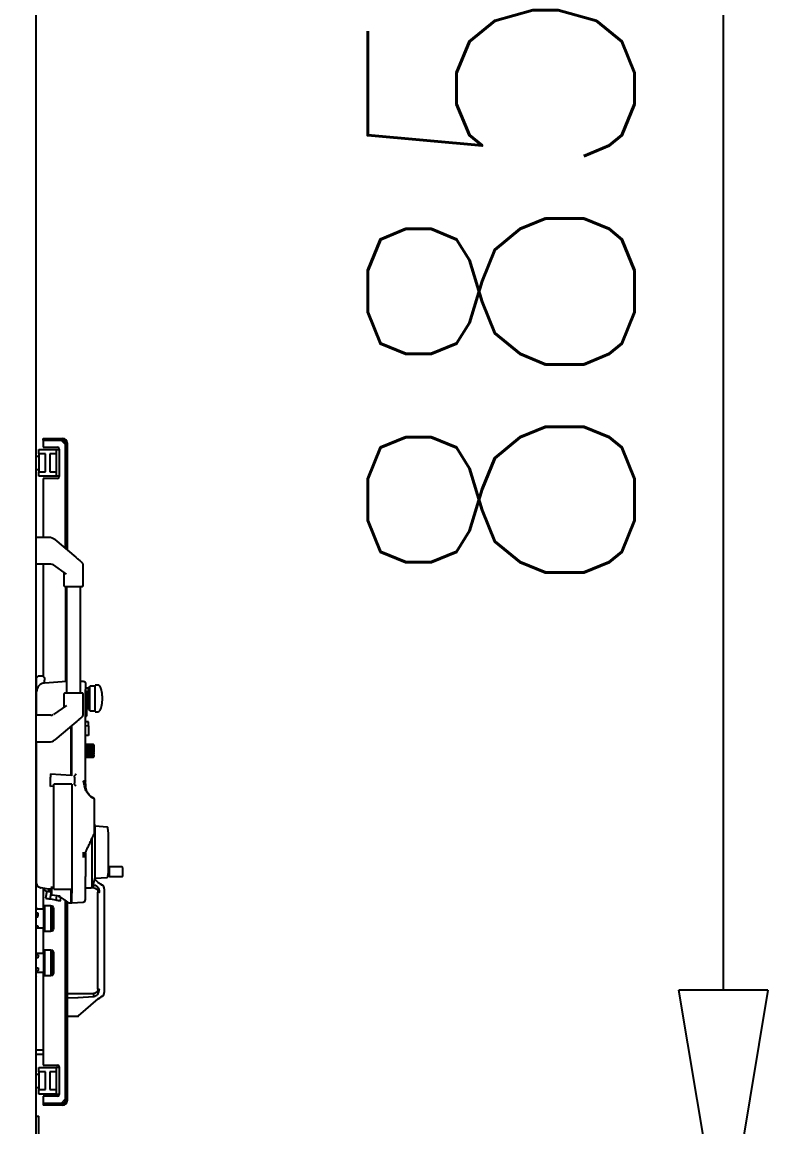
# Model space of a CAD drawing. Extents: x 28911 to 70911, y -59 to 29641.
# Drawn here: x 42656 to 43495, y 6864 to 8107 of the extents above; entities that cross this region are included whole.
import ezdxf

# ---------------------------------------------------------------- set-up
doc = ezdxf.new("R2010")
doc.units = 0
doc.header["$LTSCALE"] = 300
doc.header["$MEASUREMENT"] = 0
doc.layers.add('ddim', color=7, linetype='Continuous')
doc.layers.add('QUOTE', color=7, linetype='Continuous')
doc.styles.get("Standard").update_dxf_attribs({"font": 'STANDARD'})
doc.dimstyles.new('sc1a100$0', dxfattribs={"dimscale": 100, "dimtxt": 3, "dimasz": 3, "dimexe": 0, "dimexo": 0, "dimgap": 1, "dimtad": 1, "dimzin": 12, "dimdsep": 46, "dimtxsty": 'Standard', "dimblk": 'CLOSEDBLANK', "dimcen": 1, "dimclrd": 253, "dimclre": 253, "dimclrt": 2, "dimadec": 0, "dimazin": 3, "dimtfac": 1, "dimtmove": 0, "dimatfit": 1, "dimldrblk": 'CLOSEDBLANK', "dimfxl": 1, "dimtolj": 1, "dimtzin": 0, "dimarcsym": 0})
doc.dimstyles.new('sc1a40', dxfattribs={"dimscale": 40, "dimtxt": 3, "dimasz": 3, "dimexe": 0, "dimexo": 0, "dimgap": 1, "dimtad": 1, "dimzin": 12, "dimdsep": 46, "dimtxsty": 'Standard', "dimblk": 'CLOSEDBLANK', "dimcen": 1, "dimclrd": 253, "dimclre": 253, "dimclrt": 2, "dimadec": 0, "dimazin": 3, "dimtfac": 1, "dimtmove": 0, "dimatfit": 1, "dimldrblk": 'CLOSEDBLANK', "dimfxl": 1, "dimtolj": 1, "dimtzin": 0, "dimarcsym": 0})

# ---------------------------------------------------------------- blocks, each defined once
blk = doc.blocks.new('A$C714e681e')
at = {"color": 7, "linetype": 'Continuous', "lineweight": 25}
for p, q in [((4694.6, 670.7), (4694.6, 2323.5)), ((4702.6, 1805.5), (4724.6, 1805.5)), ((4702.6, 1803.5), (4702.6, 1805.5)), ((4702.6, 1803.5), (4724.6, 1803.5)), ((4702.6, 1803.5), (4702.6, 1795.5)), ((4722.6, 1803.5), (4702.6, 1803.5)), ((4727.6, 1798.5), (4722.6, 1803.5)), ((4697.6, 1788), (4697.6, 1793)), ((4697.6, 1793), (4717.6, 1793)), ((4702.6, 1795.5), (4718.6, 1795.5)), ((4717.6, 1763), (4717.6, 1793)), ((4717.6, 1793), (4720.6, 1793)), ((4720.6, 1793.5), (4720.6, 1762.5)), ((4727.6, 1800.5), (4727.6, 1681.4)), ((4727.6, 1681.4), (4727.6, 1798.5)), ((4729.6, 1800.5), (4729.6, 1679.7)), ((4694.6, 1785.5), (4697.6, 1785.5)), ((4705.1, 1788), (4697.6, 1788)), ((4697.6, 1788), (4697.6, 1768)), ((4705.1, 1768), (4705.1, 1788)), ((4717.6, 1788), (4710.1, 1788)), ((4710.1, 1788), (4710.1, 1768)), ((4694.6, 1770.5), (4697.6, 1770.5)), ((4697.6, 1763), (4697.6, 1768)), ((4697.6, 1768), (4705.1, 1768)), ((4710.1, 1768), (4717.6, 1768)), ((4717.6, 1763), (4697.6, 1763)), ((4702.6, 1760.5), (4702.6, 1694)), ((4718.6, 1760.5), (4702.6, 1760.5)), ((4720.6, 1763), (4717.6, 1763)), ((4709, 1694), (4694.6, 1694)), ((4715.4, 1691.7), (4739.2, 1671.7)), ((4711, 1664), (4694.6, 1664)), ((4702.6, 1664), (4702.6, 1537.6)), ((4728.7, 1652.8), (4713.9, 1663.1)), ((4725.6, 1654.9), (4725.6, 1640.5)), ((4747.6, 1640.5), (4747.6, 1662.8)), ((4727.6, 1639), (4727.6, 1532.4)), ((4728.6, 1639), (4728.6, 1519)), ((4744.6, 1519), (4744.6, 1639)), ((4701.1, 1538), (4697, 1538)), ((4704.1, 1536.1), (4703.9, 1536.1)), ((4704.1, 1531.4), (4704.1, 1533.4)), ((4704.1, 1531.4), (4704.1, 1530.4)), ((4704.2, 1530.4), (4728.6, 1532.5)), ((4744.6, 1532.5), (4747.3, 1532.3)), ((4695.1, 1494), (4695.1, 1520.4)), ((4725.6, 1517.5), (4725.6, 1503.1)), ((4747.6, 1495.2), (4747.6, 1517.5)), ((4753.4, 1524.5), (4750.1, 1524.5)), ((4750.1, 1425.1), (4750.1, 1523)), ((4751.1, 1519.5), (4751.1, 1495)), ((4755, 1525.3), (4753.4, 1525.3)), ((4753.4, 1500.7), (4753.4, 1525.3)), ((4760.9, 1526.9), (4755, 1526.9)), ((4764.1, 1528), (4760.9, 1528)), ((4728.7, 1505.2), (4713.9, 1494.9)), ((4711, 1494), (4694.6, 1494)), ((4751.1, 1501.5), (4753.4, 1501.5)), ((4753.4, 1500.7), (4755, 1500.7)), ((4755, 1499.1), (4760.9, 1499.1)), ((4760.9, 1498), (4764.1, 1498)), ((4739.2, 1486.3), (4715.4, 1466.3)), ((4734.1, 1427.6), (4734.1, 1482)), ((4734.6, 1427.6), (4734.6, 1482.5)), ((4753.6, 1486.6), (4750.1, 1486.6)), ((4750.1, 1482.4), (4753.6, 1482.3)), ((4753.6, 1484.8), (4753.6, 1486.6)), ((4753.6, 1482.3), (4753.6, 1484.8)), ((4753.6, 1482.3), (4753.6, 1471.4)), ((4753.6, 1471.4), (4750.1, 1471.4)), ((4694.6, 1464), (4709, 1464)), ((4695.1, 1340), (4695.1, 1464)), ((4750.1, 1461), (4758.9, 1461)), ((4758.9, 1461), (4750.1, 1461)), ((4758.9, 1458.5), (4750.1, 1458.5)), ((4758.9, 1457.8), (4750.1, 1457.8)), ((4759.4, 1457.5), (4750.1, 1457.5)), ((4758.9, 1456.6), (4750.1, 1456.6)), ((4758.9, 1455.4), (4750.1, 1455.4)), ((4759.4, 1455.2), (4750.1, 1455.2)), ((4759.2, 1458.7), (4759.4, 1458.7)), ((4759.4, 1458.7), (4759.4, 1458.2)), ((4759.4, 1457.5), (4759.4, 1456.4)), ((4759.4, 1455.2), (4759.4, 1453.7)), ((4759.5, 1460.4), (4759.5, 1460.4)), ((4759.5, 1460.4), (4759.5, 1458.4)), ((4758.9, 1453.7), (4750.1, 1453.7)), ((4750.1, 1452.3), (4758.9, 1452.3)), ((4759.4, 1450.8), (4750.1, 1450.8)), ((4750.1, 1450.6), (4758.9, 1450.6)), ((4750.1, 1449.4), (4758.9, 1449.4)), ((4750.1, 1448.5), (4759.4, 1448.5)), ((4750.1, 1448.2), (4758.9, 1448.2)), ((4750.1, 1447.5), (4758.9, 1447.5)), ((4750.1, 1447), (4758.9, 1447)), ((4750.1, 1447), (4758.9, 1447)), ((4759.2, 1447.3), (4759.4, 1447.3)), ((4759.4, 1452.3), (4759.4, 1450.8)), ((4759.4, 1449.6), (4759.4, 1448.5)), ((4759.4, 1447.8), (4759.4, 1447.3)), ((4710.6, 1428), (4734.1, 1426.6)), ((4710.6, 1428), (4710.6, 1424.3)), ((4710.6, 1414), (4710.6, 1417.7)), ((4737.6, 1424.3), (4737.6, 1425.4)), ((4737.6, 1416.6), (4737.6, 1417.7)), ((4748.9, 1414.5), (4747.8, 1420)), ((4714.6, 1414.2), (4710.6, 1414)), ((4734.6, 1416.7), (4714.6, 1416.7)), ((4750.6, 1409.4), (4748.9, 1414.5)), ((4759.3, 1400.4), (4759, 1400.6)), ((4759.8, 1400.2), (4759.8, 1400.2)), ((4760.1, 1361.1), (4760.1, 1400)), ((4761.1, 1369.1), (4760.1, 1372.3)), ((4774.3, 1368.3), (4761.1, 1369.1)), ((4776.1, 1361), (4775.2, 1367.5)), ((4750.6, 1341.1), (4747.3, 1334)), ((4747.3, 1340), (4747.3, 1334)), ((4750.1, 1339.7), (4750.2, 1340)), ((4750.1, 1339.1), (4750.1, 1339.7)), ((4750.1, 1339), (4750.1, 1339.1)), ((4695.1, 1304.9), (4695.1, 1318.4)), ((4776.9, 1322), (4776.1, 1322)), ((4791.3, 1323.5), (4777.7, 1323.5)), ((4792.1, 1313.3), (4792.1, 1322.7)), ((4695.1, 1304.9), (4695.2, 1304.7)), ((4750.1, 1296.4), (4750.1, 1312.7)), ((4758.3, 1301.9), (4761.1, 1310.9)), ((4764.5, 1306.1), (4760.7, 1309.5)), ((4761.1, 1310.9), (4774.3, 1311.7)), ((4775.2, 1312.5), (4775.6, 1315.5)), ((4775.6, 1315.5), (4776.1, 1315.5)), ((4776.1, 1314), (4776.9, 1314)), ((4777.7, 1312.5), (4791.3, 1312.5)), ((4696.7, 1301.3), (4696.9, 1301.1)), ((4699.4, 1300), (4699.3, 1300)), ((4700.1, 1299.9), (4699.4, 1300.1)), ((4699.4, 1300), (4699.4, 1300)), ((4708.5, 1298.4), (4700.1, 1299.9)), ((4702.6, 1299.4), (4702.6, 1276)), ((4703.9, 1299.2), (4703.7, 1298)), ((4703.7, 1298), (4705, 1296.5)), ((4706.5, 1296.3), (4705.1, 1288.3)), ((4708.1, 1298.5), (4711.1, 1295.5)), ((4709.4, 1297.2), (4709.4, 1297)), ((4709.4, 1297), (4709.8, 1296.8)), ((4710.2, 1287.4), (4711.7, 1295.4)), ((4711.1, 1299.2), (4711.7, 1299.1)), ((4711.1, 1295.5), (4711.7, 1295.5)), ((4711.7, 1301.5), (4711.7, 1295.4)), ((4711.7, 1295.4), (4711.7, 1291.7)), ((4714.6, 1298.5), (4734.6, 1298.5)), ((4714.6, 1298.4), (4734.6, 1298.4)), ((4734.1, 1294.1), (4734.1, 1298.5)), ((4734.6, 1298), (4734.6, 1294.1)), ((4750.1, 1299.8), (4756.1, 1299.8)), ((4759.1, 1300), (4757, 1300)), ((4759.1, 1303.2), (4757.7, 1303.3)), ((4759.1, 1300), (4759.1, 1303.2)), ((4759.3, 1300), (4760.9, 1299.6)), ((4765.7, 1295), (4764.1, 1295)), ((4764.1, 1186), (4764.1, 1295)), ((4768.3, 1303.5), (4767.8, 1303.5)), ((4771.1, 1298.9), (4771.1, 1182.1)), ((4710.2, 1287.4), (4716.7, 1286.3)), ((4721.4, 1290.6), (4711.7, 1291.7)), ((4717.5, 1291), (4716.7, 1286.3)), ((4721.8, 1285.4), (4722.5, 1289.1)), ((4727.6, 1285.8), (4727.6, 1060.5)), ((4727.6, 1062.5), (4727.6, 1285.8)), ((4729.6, 1284.4), (4729.6, 1060.5)), ((4731.8, 1283.2), (4734.1, 1283)), ((4734.1, 1283), (4734.6, 1283)), ((4734.6, 1283), (4747.3, 1283.7)), ((4696.6, 1276.2), (4694.6, 1276.2)), ((4702.8, 1276), (4694.6, 1276)), ((4694.6, 1271.7), (4696.6, 1271.7)), ((4696.6, 1276), (4696.6, 1276.2)), ((4696.6, 1271.7), (4696.6, 1270.9)), ((4696.6, 1270.9), (4696.6, 1268.5)), ((4696.6, 1267.1), (4696.6, 1268.5)), ((4703.3, 1276.8), (4702.8, 1276.8)), ((4702.8, 1276.8), (4702.8, 1276.5)), ((4703.3, 1276.5), (4702.8, 1276.5)), ((4702.8, 1276.5), (4702.8, 1271.2)), ((4703.3, 1271.2), (4702.8, 1271.2)), ((4702.8, 1271.2), (4702.8, 1268.2)), ((4703.3, 1268.2), (4702.8, 1268.2)), ((4702.8, 1268.2), (4702.8, 1256.1)), ((4703.9, 1279), (4703.3, 1279)), ((4703.3, 1279), (4703.3, 1278)), ((4703.3, 1278), (4703.3, 1252)), ((4710.9, 1279.7), (4703.9, 1279.7)), ((4703.9, 1279.7), (4703.9, 1251.3)), ((4710.9, 1279.7), (4710.9, 1251.3)), ((4713, 1279.4), (4710.9, 1279.4)), ((4713.9, 1277.5), (4713, 1279.4)), ((4713, 1279.4), (4713, 1278.3)), ((4713, 1278.3), (4713, 1251.6)), ((4713.9, 1277.5), (4713.9, 1253.5)), ((4696.6, 1267.1), (4694.6, 1267.1)), ((4694.6, 1257), (4696.6, 1257)), ((4696.6, 1257), (4696.6, 1255.9)), ((4696.6, 1255.9), (4696.6, 1254.9)), ((4703.3, 1256.1), (4702.8, 1256.1)), ((4702.8, 1256.1), (4702.8, 1254.2)), ((4694.6, 1254.8), (4696.6, 1254.8)), ((4694.7, 1250.7), (4694.6, 1250.8)), ((4694.6, 1250.3), (4694.7, 1250.7)), ((4696.6, 1255), (4702.8, 1255)), ((4696.6, 1254.8), (4696.6, 1254.9)), ((4702.6, 1255), (4702.6, 1226)), ((4702.8, 1254.2), (4703.3, 1254.2)), ((4703.3, 1252), (4703.9, 1252)), ((4703.9, 1251.3), (4710.9, 1251.3)), ((4710.9, 1251.6), (4713, 1251.6)), ((4713, 1251.6), (4713.9, 1253.5)), ((4703, 1226), (4694.6, 1226)), ((4696.8, 1224.5), (4694.6, 1224.5)), ((4696.8, 1221), (4694.6, 1221)), ((4696.8, 1224.5), (4696.8, 1224.1)), ((4696.8, 1224.1), (4696.8, 1222.3)), ((4696.8, 1221), (4696.8, 1222.3)), ((4703.5, 1226.5), (4703, 1226.5)), ((4703, 1226.5), (4703, 1224.6)), ((4703.5, 1224.6), (4703, 1224.6)), ((4703, 1224.6), (4703, 1222)), ((4703.5, 1222), (4703, 1222)), ((4703, 1222), (4703, 1209)), ((4704.1, 1229), (4703.5, 1229)), ((4703.5, 1229), (4703.5, 1215.5)), ((4711.1, 1229.7), (4704.1, 1229.7)), ((4704.1, 1229.7), (4704.1, 1201.3)), ((4711.1, 1229.7), (4711.1, 1201.3)), ((4713.2, 1229.4), (4711.1, 1229.4)), ((4714.1, 1227.5), (4713.2, 1229.4)), ((4713.2, 1229.4), (4713.2, 1215.5)), ((4714.1, 1227.5), (4714.1, 1203.5)), ((4694.6, 1210), (4696.8, 1210)), ((4694.6, 1206.5), (4696.8, 1206.5)), ((4696.8, 1210), (4696.8, 1208.7)), ((4696.8, 1208.7), (4696.8, 1206.9)), ((4696.8, 1206.5), (4696.8, 1206.9)), ((4703, 1209), (4703.5, 1209)), ((4703, 1209), (4703, 1206.4)), ((4703, 1206.4), (4703.5, 1206.4)), ((4703, 1206.4), (4703, 1204.5)), ((4703.5, 1215.5), (4703.5, 1202)), ((4713.2, 1215.5), (4713.2, 1201.6)), ((4694.6, 1205), (4703, 1205)), ((4694.9, 1200.7), (4694.6, 1201.1)), ((4694.6, 1199.7), (4694.9, 1200.7)), ((4702.6, 1205), (4702.6, 1100.5)), ((4703, 1204.5), (4703.5, 1204.5)), ((4703.5, 1202), (4704.1, 1202)), ((4704.1, 1201.3), (4711.1, 1201.3)), ((4711.1, 1201.6), (4713.2, 1201.6)), ((4713.2, 1201.6), (4714.1, 1203.5)), ((4730.1, 1181), (4759.1, 1181)), ((4759.1, 1181), (4759.1, 1177.8)), ((4760.9, 1181.4), (4759.3, 1181)), ((4764.1, 1186), (4765.7, 1186)), ((4730.1, 1176.3), (4741.4, 1176.6)), ((4741.8, 1176.6), (4759.1, 1177.8)), ((4742.2, 1155.8), (4764.5, 1174.9)), ((4767.8, 1177.5), (4768.3, 1177.5)), ((4742.3, 1155.8), (4742.4, 1155.9)), ((4730.1, 1155.5), (4741.1, 1155.5)), ((4741.1, 1155.5), (4741.6, 1155.5)), ((4741.6, 1155.5), (4741.7, 1155.5)), ((4742, 1155.6), (4742.2, 1155.8)), ((4694.6, 1117.5), (4702.6, 1117.5)), ((4702.6, 1112.5), (4694.6, 1112.5)), ((4697.6, 1098), (4717.6, 1098)), ((4697.6, 1093), (4697.6, 1098)), ((4702.6, 1100.5), (4718.6, 1100.5)), ((4717.6, 1068), (4717.6, 1098)), ((4720.6, 1098), (4717.6, 1098)), ((4720.6, 1098.5), (4720.6, 1067.5)), ((4694.6, 1090.5), (4697.6, 1090.5)), ((4705.1, 1093), (4697.6, 1093)), ((4697.6, 1093), (4697.6, 1073)), ((4705.1, 1073), (4705.1, 1093)), ((4717.6, 1093), (4710.1, 1093)), ((4710.1, 1093), (4710.1, 1073)), ((4694.6, 1075.5), (4697.6, 1075.5)), ((4697.6, 1068), (4697.6, 1073)), ((4697.6, 1073), (4705.1, 1073)), ((4710.1, 1073), (4717.6, 1073)), ((4717.6, 1068), (4697.6, 1068)), ((4702.6, 1065.5), (4702.6, 1057.5)), ((4718.6, 1065.5), (4702.6, 1065.5)), ((4702.6, 1057.5), (4702.6, 1055.5)), ((4724.6, 1057.5), (4702.6, 1057.5)), ((4702.6, 1057.5), (4722.6, 1057.5)), ((4717.6, 1068), (4720.6, 1068)), ((4722.6, 1057.5), (4727.6, 1062.5)), ((4724.6, 1055.5), (4702.6, 1055.5)), ((4694.6, 1043), (4697.6, 1043)), ((4697.6, 672), (4697.6, 1043))]:
    blk.add_line(p, q, dxfattribs=at)
for centre, radius, start, end in [((4724.6, 1800.5), 5, 0, 90), ((4724.6, 1800.5), 3, 0, 90), ((4718.6, 1793.5), 2, 0, 90), ((4718.6, 1762.5), 2, 270, 0), ((4709, 1684), 10, 50, 90), ((4711, 1659), 5, 55, 90), ((4697, 1536.1), 1.9, 90, 180), ((4711, 1499), 5, 270, 305), ((4709, 1474), 10, 270, 310), ((4758.9, 1447.6), 0.6, 270, 0), ((4791.3, 1322.7), 0.785, 0, 90), ((4791.3, 1313.3), 0.785, 270, 0), ((4756.1, 1301.3), 1.57, 270, 0), ((4765.1, 1298.9), 6, 0, 44.0388), ((4747.1, 1286.7), 3, 273, 360), ((4730.1, 1180.5), 0.5, 91, 180), ((4730.1, 1180.5), 0.5, 90, 91), ((4765.1, 1182.1), 6, 315.9612, 0), ((4730.1, 1156), 0.5, 180, 270), ((4741.3, 1156.8), 1.33, 298.6973, 326.2827), ((4718.6, 1098.5), 2, 0, 90), ((4718.6, 1067.5), 2, 270, 0), ((4724.6, 1060.5), 3, 270, 0), ((4724.6, 1060.5), 5, 270, 0)]:
    blk.add_arc(centre, radius, start, end, dxfattribs=at)
for centre, major_axis, ratio, start_param, end_param in [((4730.1, 1176.1), (0.5, 0), 0.414214, 1.58825, 3.141593), ((4730.1, 1176.8), (0.356, 0.36), 0.975618, 3.915709, 3.933162), ((4741.4, 1186.6), (7.11, 7.2), 0.975618, 3.933162, 3.980584), ((4741.3, 1157), (-0.53, 1.43), 0.876575, 3.432113, 3.540252)]:
    blk.add_ellipse(centre, major_axis=major_axis, ratio=ratio, start_param=start_param, end_param=end_param, dxfattribs=at)
for points, knots in [([(4746.2, 1665.8), (4746.1, 1665.9), (4745.9, 1666), (4744.8, 1667), (4743.4, 1668.1), (4742.2, 1669.2), (4740.8, 1670.4), (4739.7, 1671.3), (4739.2, 1671.7)], [0, 0, 0, 0, 0.249028, 0.49779, 0.623115, 0.748331, 0.873974, 1, 1, 1, 1]), ([(4747.6, 1662.8), (4747.6, 1663.1), (4747.5, 1663.6), (4747.3, 1664.5), (4746.8, 1665.2), (4746.4, 1665.6), (4746.2, 1665.8)], [0, 0, 0, 0, 0.247002, 0.5, 0.752999, 1, 1, 1, 1]), ([(4725.6, 1640.5), (4725.6, 1640.4), (4725.6, 1640.1), (4725.8, 1639.8), (4726, 1639.4), (4726.3, 1639.2), (4726.5, 1639.1), (4726.8, 1639), (4727, 1639), (4727.1, 1639)], [0, 0, 0, 0, 0.168104, 0.269003, 0.468388, 0.664023, 0.708689, 0.774626, 1, 1, 1, 1]), ([(4746.1, 1639), (4746.2, 1639), (4746.3, 1639), (4746.5, 1639), (4746.6, 1639.1), (4746.8, 1639.2), (4747.1, 1639.4), (4747.4, 1639.7), (4747.6, 1640.1), (4747.6, 1640.3), (4747.6, 1640.5)], [0, 0, 0, 0, 0.123564, 0.20883, 0.261328, 0.309244, 0.506551, 0.700075, 0.806803, 1, 1, 1, 1]), ([(4727.2, 1639), (4727.2, 1639), (4727.3, 1639), (4728, 1639), (4728.9, 1639), (4730.1, 1639), (4731.4, 1639), (4732.6, 1639), (4733.7, 1639), (4734.8, 1639), (4736.4, 1639), (4738.4, 1639), (4740.3, 1639), (4741.5, 1639), (4742.3, 1639), (4743.1, 1639), (4743.9, 1639), (4744.8, 1639), (4745.7, 1639), (4746.3, 1639), (4746.1, 1639), (4746, 1639)], [0, 0, 0, 0, 0.094344, 0.157936, 0.221438, 0.284992, 0.348632, 0.381445, 0.412617, 0.445122, 0.476533, 0.540453, 0.604181, 0.635344, 0.668047, 0.699289, 0.731726, 0.795533, 0.858818, 0.985798, 1, 1, 1, 1]), ([(4704.2, 1530.4), (4703.6, 1530.3), (4702.4, 1530.1), (4700.6, 1529.4), (4699, 1528.5), (4697.8, 1527.4), (4696.9, 1526.2), (4696.3, 1525.2), (4695.8, 1524.1), (4695.4, 1522.9), (4695.2, 1521.7), (4695.1, 1520.9), (4695.1, 1520.4)], [0, 0, 0, 0, 0.124843, 0.24973, 0.364965, 0.499783, 0.577277, 0.660688, 0.750037, 0.823809, 0.907131, 1, 1, 1, 1]), ([(4703.9, 1536.1), (4703.9, 1536.1), (4703.9, 1536.3), (4703.6, 1536.7), (4703.2, 1537.2), (4702.7, 1537.5), (4702, 1537.9), (4701.4, 1538), (4701, 1538)], [0, 0, 0, 0, 0.0001767, 0.1696072, 0.34278, 0.5160475, 0.6857399, 1, 1, 1, 1]), ([(4703.9, 1536.1), (4703.9, 1536.1), (4703.9, 1536.1), (4703.9, 1535.8), (4704, 1535.4), (4704, 1534.9), (4704.1, 1534.2), (4704.1, 1533.6), (4704.1, 1533.4)], [0, 0, 0, 0, 0.157763, 0.324426, 0.499992, 0.687891, 0.847608, 1, 1, 1, 1]), ([(4727.1, 1519), (4727, 1519), (4726.9, 1519), (4726.7, 1519), (4726.6, 1518.9), (4726.4, 1518.8), (4726.1, 1518.6), (4725.8, 1518.3), (4725.6, 1517.9), (4725.6, 1517.7), (4725.6, 1517.5)], [0, 0, 0, 0, 0.123155, 0.208291, 0.260815, 0.308765, 0.506209, 0.699867, 0.806669, 1, 1, 1, 1]), ([(4736.3, 1519), (4736.3, 1519), (4736.3, 1519), (4736.2, 1519), (4736.2, 1519), (4736.2, 1519), (4736.2, 1519), (4736.2, 1519), (4736.2, 1519), (4736.1, 1519), (4736.1, 1519), (4736, 1519), (4735.8, 1519), (4735.1, 1519), (4734.2, 1519), (4733.1, 1519), (4732.1, 1519), (4731.3, 1519), (4730.5, 1519), (4729.5, 1519), (4728.6, 1519), (4727.8, 1519), (4727.3, 1519), (4727, 1519), (4727.2, 1519), (4727.2, 1519)], [0, 0, 0, 0, 0.002107, 0.004454, 0.005282, 0.00538, 0.005794, 0.006123, 0.006719, 0.007811, 0.009846, 0.013751, 0.023461, 0.049272, 0.111656, 0.176612, 0.238609, 0.303702, 0.366031, 0.430911, 0.557591, 0.684162, 0.809711, 0.936055, 1, 1, 1, 1]), ([(4746, 1519), (4746, 1519), (4745.9, 1519), (4745, 1519), (4744.1, 1519), (4742.8, 1519), (4741.4, 1519), (4740.1, 1519), (4739, 1519), (4737.9, 1519), (4737.1, 1519), (4736.5, 1519), (4736.3, 1519), (4736.3, 1519)], [0, 0, 0, 0, 0.220352, 0.346802, 0.473833, 0.600865, 0.72829, 0.793681, 0.855963, 0.919762, 0.968252, 0.993126, 1, 1, 1, 1]), ([(4747.6, 1517.5), (4747.6, 1517.6), (4747.6, 1517.9), (4747.4, 1518.2), (4747.2, 1518.6), (4746.9, 1518.8), (4746.7, 1518.9), (4746.4, 1519), (4746.2, 1519), (4746.1, 1519)], [0, 0, 0, 0, 0.168008, 0.268849, 0.46812, 0.663644, 0.708285, 0.774232, 1, 1, 1, 1]), ([(4769.1, 1513), (4769.1, 1514.2), (4769, 1516.7), (4768.5, 1520.2), (4767.8, 1523.2), (4767, 1525.4), (4766.1, 1526.8), (4765.4, 1527.5), (4764.7, 1527.9), (4764.3, 1528), (4764.1, 1528)], [0, 0, 0, 0, 0.219555, 0.441695, 0.643854, 0.770052, 0.869233, 0.920928, 0.96335, 1, 1, 1, 1]), ([(4764.1, 1498), (4764.3, 1498), (4764.7, 1498.1), (4765.4, 1498.5), (4766.1, 1499.2), (4767, 1500.6), (4767.8, 1502.8), (4768.5, 1505.8), (4769, 1509.3), (4769.1, 1511.8), (4769.1, 1513)], [0, 0, 0, 0, 0.03665, 0.079072, 0.130767, 0.229948, 0.356146, 0.558305, 0.780445, 1, 1, 1, 1]), ([(4739.2, 1486.3), (4739.7, 1486.7), (4740.8, 1487.6), (4742.2, 1488.8), (4743.4, 1489.9), (4744.4, 1490.7), (4745.2, 1491.4), (4746, 1492), (4746.1, 1492.1), (4746.2, 1492.2)], [0, 0, 0, 0, 0.125612, 0.250646, 0.375829, 0.501068, 0.625704, 0.750746, 1, 1, 1, 1]), ([(4746.2, 1492.2), (4746.4, 1492.4), (4746.8, 1492.8), (4747.3, 1493.5), (4747.5, 1494.4), (4747.6, 1494.9), (4747.6, 1495.2)], [0, 0, 0, 0, 0.247001, 0.5, 0.752998, 1, 1, 1, 1]), ([(4759.5, 1460.4), (4759.5, 1460.4), (4759.5, 1460.5), (4759.4, 1460.7), (4759.3, 1460.8), (4759.2, 1460.9), (4759.1, 1460.9), (4759, 1461), (4758.9, 1461)], [0, 0, 0, 0, 0.156862, 0.314479, 0.50002, 0.628478, 0.757968, 1, 1, 1, 1]), ([(4758.9, 1461), (4759, 1461), (4759.1, 1461), (4759.2, 1460.9), (4759.3, 1460.8), (4759.4, 1460.7), (4759.5, 1460.5), (4759.5, 1460.4), (4759.5, 1460.4)], [0, 0, 0, 0, 0.241937, 0.370427, 0.499517, 0.685296, 0.842502, 1, 1, 1, 1]), ([(4759.4, 1458.2), (4759.4, 1458.3), (4759.3, 1458.4), (4759.2, 1458.4), (4759.1, 1458.5), (4759, 1458.5), (4758.9, 1458.5)], [0, 0, 0, 0, 0.259431, 0.512474, 0.759269, 1, 1, 1, 1]), ([(4758.9, 1457.8), (4759, 1457.8), (4759.1, 1457.8), (4759.2, 1457.7), (4759.3, 1457.7), (4759.4, 1457.6), (4759.4, 1457.5)], [0, 0, 0, 0, 0.240731, 0.487526, 0.740569, 1, 1, 1, 1]), ([(4759.4, 1456.4), (4759.4, 1456.5), (4759.3, 1456.5), (4759.2, 1456.5), (4759.1, 1456.6), (4759, 1456.6), (4758.9, 1456.6)], [0, 0, 0, 0, 0.259431, 0.512474, 0.759269, 1, 1, 1, 1]), ([(4758.9, 1455.4), (4759, 1455.4), (4759.1, 1455.4), (4759.2, 1455.3), (4759.3, 1455.3), (4759.4, 1455.2), (4759.4, 1455.2)], [0, 0, 0, 0, 0.240731, 0.487526, 0.740569, 1, 1, 1, 1]), ([(4759.4, 1458.7), (4759.4, 1458.6), (4759.5, 1458.5), (4759.5, 1458.4), (4759.5, 1458.4)], [0, 0, 0, 0, 0.499648, 1, 1, 1, 1]), ([(4759.4, 1453.7), (4759.4, 1453.7), (4759.3, 1453.7), (4759.2, 1453.7), (4759.1, 1453.7), (4759, 1453.7), (4758.9, 1453.7)], [0, 0, 0, 0, 0.259431, 0.512474, 0.759269, 1, 1, 1, 1]), ([(4758.9, 1452.3), (4759, 1452.3), (4759.1, 1452.3), (4759.2, 1452.3), (4759.3, 1452.3), (4759.4, 1452.3), (4759.4, 1452.3)], [0, 0, 0, 0, 0.240731, 0.487526, 0.740569, 1, 1, 1, 1]), ([(4759.4, 1450.8), (4759.4, 1450.8), (4759.3, 1450.7), (4759.2, 1450.7), (4759.1, 1450.6), (4759, 1450.6), (4758.9, 1450.6)], [0, 0, 0, 0, 0.259431, 0.512474, 0.759269, 1, 1, 1, 1]), ([(4758.9, 1449.4), (4759, 1449.4), (4759.1, 1449.4), (4759.2, 1449.5), (4759.3, 1449.5), (4759.4, 1449.5), (4759.4, 1449.6)], [0, 0, 0, 0, 0.240731, 0.487526, 0.740569, 1, 1, 1, 1]), ([(4759.4, 1448.5), (4759.4, 1448.4), (4759.3, 1448.3), (4759.2, 1448.3), (4759.1, 1448.2), (4759, 1448.2), (4758.9, 1448.2)], [0, 0, 0, 0, 0.259431, 0.512474, 0.759269, 1, 1, 1, 1]), ([(4758.9, 1447.5), (4759, 1447.5), (4759.1, 1447.5), (4759.2, 1447.6), (4759.3, 1447.6), (4759.4, 1447.7), (4759.4, 1447.8)], [0, 0, 0, 0, 0.240731, 0.487526, 0.740569, 1, 1, 1, 1]), ([(4759.4, 1447.3), (4759.4, 1447.3), (4759.3, 1447.2), (4759.2, 1447.1), (4759.1, 1447.1), (4759, 1447), (4758.9, 1447)], [0, 0, 0, 0, 0.259431, 0.512474, 0.759269, 1, 1, 1, 1]), ([(4759.5, 1447.7), (4759.5, 1447.6), (4759.5, 1447.6), (4759.5, 1448), (4759.5, 1448.9), (4759.5, 1450), (4759.5, 1451.5), (4759.5, 1452.5), (4759.5, 1453)], [0, 0, 0, 0, 0.088353, 0.270682, 0.453012, 0.635341, 0.817671, 1, 1, 1, 1]), ([(4734.1, 1426), (4734.1, 1426.1), (4734.1, 1426.3), (4734.1, 1426.7), (4734.1, 1427.1), (4734.1, 1427.5), (4734.1, 1427.6)], [0, 0, 0, 0, 0.25001, 0.500237, 0.753819, 1, 1, 1, 1]), ([(4734.6, 1426), (4734.6, 1426.1), (4734.6, 1426.3), (4734.6, 1426.7), (4734.6, 1427.2), (4734.6, 1427.5), (4734.6, 1427.6)], [0, 0, 0, 0, 0.290928, 0.500143, 0.761509, 1, 1, 1, 1]), ([(4737.6, 1425.4), (4737.6, 1425.5), (4737.6, 1425.8), (4737.8, 1426), (4737.9, 1426.1)], [0, 0, 0, 0, 0.506176, 1, 1, 1, 1]), ([(4739.5, 1427.8), (4739.2, 1427.5), (4738.7, 1427), (4738.2, 1426.4), (4738, 1426.2), (4737.9, 1426.1)], [0, 0, 0, 0, 0.498749, 0.771923, 1, 1, 1, 1]), ([(4747.8, 1420), (4747.8, 1420), (4747.8, 1420), (4747.8, 1420), (4747.8, 1420), (4747.8, 1420), (4748, 1420), (4748.3, 1420.1), (4748.8, 1420.2), (4749.4, 1420.2), (4749.7, 1420.2), (4750, 1420.1), (4750.1, 1420), (4750.1, 1420)], [0, 0, 0, 0, 0.0000556, 0.0005495, 0.001972, 0.0074455, 0.0290398, 0.116945, 0.2708905, 0.4959574, 0.6207187, 0.7673551, 1, 1, 1, 1]), ([(4750.1, 1420), (4750.1, 1420.1), (4750.1, 1420.5), (4750.1, 1421), (4750.1, 1421.8), (4750.1, 1422.6), (4750.1, 1423.4), (4750.1, 1424), (4750.1, 1424.5), (4750.1, 1424.9), (4750.1, 1425.1)], [0, 0, 0, 0, 0.081346, 0.182816, 0.310178, 0.565079, 0.676246, 0.784193, 0.889633, 1, 1, 1, 1]), ([(4751.2, 1409.7), (4751.1, 1409.8), (4751, 1410.4), (4750.8, 1411.3), (4750.6, 1412.4), (4750.5, 1413.6), (4750.4, 1414.7), (4750.4, 1415.7), (4750.3, 1416.7), (4750.2, 1417.6), (4750.1, 1418.7), (4750.1, 1419.6), (4750.1, 1420.2)], [0, 0, 0, 0, 0.0552243, 0.1571354, 0.2630816, 0.3724722, 0.4783312, 0.5772009, 0.6659301, 0.7463346, 0.8344638, 1, 1, 1, 1]), ([(4759, 1400.6), (4759, 1400.6), (4759, 1400.6), (4758.9, 1400.6), (4758.7, 1400.7), (4758.1, 1401.1), (4757.6, 1401.3), (4757.5, 1401.5), (4757.4, 1401.5), (4757.1, 1401.8), (4756.6, 1402.3), (4755.7, 1403.1), (4755, 1403.9), (4754.1, 1404.9), (4753.1, 1406.2), (4752.3, 1407.5), (4751.6, 1408.7), (4751.1, 1409.8), (4750.6, 1411.1), (4750.4, 1412.4), (4750.4, 1413.6), (4750.3, 1414.7), (4750.3, 1415.5), (4750.2, 1416.4), (4750.2, 1417.3), (4750.1, 1418.5), (4750.1, 1419.5), (4750.1, 1420.1)], [0, 0, 0, 0, 0.003615, 0.013824, 0.035209, 0.08537, 0.110548, 0.13522, 0.159264, 0.179972, 0.223779, 0.276649, 0.320663, 0.366617, 0.43786, 0.504095, 0.549785, 0.596739, 0.646163, 0.701529, 0.753838, 0.787432, 0.820381, 0.854981, 0.883148, 0.927503, 1, 1, 1, 1]), ([(4714.6, 1298.4), (4714.6, 1298.5), (4714.6, 1298.7), (4714.6, 1299.5), (4714.6, 1300.5), (4714.6, 1302.1), (4714.6, 1304.8), (4714.6, 1308.7), (4714.6, 1313.1), (4714.6, 1318.1), (4714.6, 1323.4), (4714.6, 1329.5), (4714.6, 1336.4), (4714.6, 1344), (4714.6, 1350.7), (4714.6, 1356.4), (4714.6, 1361.2), (4714.6, 1365.6), (4714.6, 1370), (4714.6, 1374.3), (4714.6, 1378.9), (4714.6, 1383.3), (4714.6, 1387.8), (4714.6, 1392.3), (4714.6, 1396.5), (4714.6, 1401), (4714.6, 1405.8), (4714.6, 1411.3), (4714.6, 1415), (4714.6, 1416.7)], [0, 0, 0, 0, 0.0169091, 0.0339926, 0.0506412, 0.0677284, 0.1021585, 0.1379596, 0.1753576, 0.2142955, 0.2544956, 0.295553, 0.3508217, 0.4055487, 0.458543, 0.4967155, 0.5332664, 0.5686267, 0.6030956, 0.6451317, 0.6835128, 0.7286636, 0.7665306, 0.8039734, 0.8417957, 0.8699087, 0.9120407, 0.9575223, 1, 1, 1, 1]), ([(4734.6, 1416.7), (4734.6, 1415.8), (4734.6, 1413.9), (4734.6, 1410.9), (4734.6, 1407.9), (4734.6, 1404.9), (4734.6, 1401.9), (4734.6, 1398.5), (4734.6, 1394.6), (4734.6, 1390.5), (4734.6, 1386.5), (4734.6, 1382.5), (4734.6, 1378.4), (4734.6, 1374.1), (4734.6, 1369.4), (4734.6, 1364.1), (4734.6, 1358), (4734.6, 1351.3), (4734.6, 1344), (4734.6, 1336.4), (4734.6, 1329.5), (4734.6, 1323.4), (4734.6, 1318.1), (4734.6, 1313.1), (4734.6, 1308.7), (4734.6, 1304.8), (4734.6, 1302.1), (4734.6, 1300.5), (4734.6, 1299.1), (4734.6, 1298.7), (4734.6, 1298.4)], [0, 0, 0, 0, 0.0235124, 0.0456424, 0.0698696, 0.0954148, 0.1164739, 0.1425103, 0.1769896, 0.211529, 0.2455307, 0.2803099, 0.3190889, 0.3581702, 0.3969549, 0.4434363, 0.4912632, 0.5414772, 0.5944727, 0.649206, 0.7044863, 0.7455485, 0.7857532, 0.8246957, 0.8620981, 0.8979034, 0.9323375, 0.9494209, 0.9660772, 1, 1, 1, 1]), ([(4737.9, 1415.9), (4737.8, 1416), (4737.6, 1416.2), (4737.6, 1416.5), (4737.6, 1416.6)], [0, 0, 0, 0, 0.493824, 1, 1, 1, 1]), ([(4739.5, 1414.2), (4739.2, 1414.5), (4738.7, 1415), (4738.2, 1415.6), (4738, 1415.8), (4737.9, 1415.9)], [0, 0, 0, 0, 0.498768, 0.771929, 1, 1, 1, 1]), ([(4756.8, 1401.6), (4756.5, 1401.9), (4755.9, 1402.5), (4755, 1403.4), (4753.7, 1404.8), (4752.2, 1406.8), (4751.2, 1408.5), (4750.6, 1409.4)], [0, 0, 0, 0, 0.137274, 0.278439, 0.424456, 0.689006, 1, 1, 1, 1]), ([(4759.8, 1400.2), (4759.7, 1400.3), (4759.6, 1400.5), (4759.1, 1400.9), (4758.3, 1401.4), (4757.4, 1401.8), (4756.8, 1402.2), (4756.6, 1402.2)], [0, 0, 0, 0, 0.147642, 0.459823, 0.573292, 0.881764, 1, 1, 1, 1]), ([(4760.1, 1400), (4760.1, 1400), (4760, 1400.1), (4759.3, 1400.4), (4758.3, 1400.9), (4757.3, 1401.4), (4756.8, 1401.6)], [0, 0, 0, 0, 0.242635, 0.491344, 0.736537, 1, 1, 1, 1]), ([(4775.2, 1367.4), (4775.2, 1367.5), (4775.2, 1367.7), (4775, 1368), (4774.7, 1368.2), (4774.5, 1368.3), (4774.3, 1368.3), (4774.3, 1368.3)], [0, 0, 0, 0, 0.21529, 0.44798, 0.685765, 0.914691, 1, 1, 1, 1]), ([(4750.6, 1341.1), (4750.9, 1341.8), (4751.5, 1343), (4752.4, 1344.9), (4753.3, 1346.7), (4754.3, 1348.8), (4755.3, 1351), (4756.4, 1353.3), (4757.5, 1355.6), (4758.5, 1357.8), (4759.4, 1359.7), (4760, 1360.9), (4760.1, 1361.1), (4760.1, 1361.1)], [0, 0, 0, 0, 0.08775, 0.158233, 0.24366, 0.319555, 0.427456, 0.52739, 0.620167, 0.744999, 0.847848, 0.930621, 1, 1, 1, 1]), ([(4757.7, 1301.3), (4757.7, 1301.4), (4757.7, 1301.7), (4757.7, 1303.8), (4757.7, 1307), (4757.7, 1311.4), (4757.7, 1316.8), (4757.7, 1323), (4757.7, 1329.8), (4757.7, 1337), (4757.7, 1344.2), (4757.7, 1350.7), (4757.7, 1354.5), (4757.7, 1356.1)], [0, 0, 0, 0, 0.09327, 0.18654, 0.279809, 0.373079, 0.466349, 0.559619, 0.652888, 0.746158, 0.839428, 0.932698, 1, 1, 1, 1]), ([(4750.1, 1339), (4750.1, 1338.2), (4750.1, 1336.5), (4750.1, 1333.8), (4750.1, 1330), (4750.1, 1324.8), (4750.1, 1318.5), (4750.1, 1314.6), (4750.1, 1312.7)], [0, 0, 0, 0, 0.093137, 0.186477, 0.279961, 0.499986, 0.749993, 1, 1, 1, 1]), ([(4775.6, 1315.5), (4775.6, 1315.5), (4775.6, 1315.5), (4775.7, 1315.8), (4775.7, 1316.2), (4775.8, 1316.6), (4775.8, 1317.2), (4775.9, 1317.9), (4776, 1318.6), (4776.1, 1319), (4776.1, 1319.1)], [0, 0, 0, 0, 0.123098, 0.250058, 0.369369, 0.50022, 0.598559, 0.750108, 0.893996, 1, 1, 1, 1]), ([(4777.7, 1323.5), (4777.6, 1323.5), (4777.5, 1323.5), (4777.2, 1323.4), (4777, 1323.2), (4776.9, 1323), (4776.9, 1322.8), (4776.9, 1322.7)], [0, 0, 0, 0, 0.124209, 0.360918, 0.6074854, 0.8111575, 1, 1, 1, 1]), ([(4776.9, 1313.3), (4776.9, 1313.3), (4776.9, 1313.3), (4776.9, 1313.7), (4776.9, 1314.5), (4776.9, 1315.5), (4776.9, 1316.8), (4776.9, 1318), (4776.9, 1319.5), (4776.9, 1321), (4776.9, 1321.9), (4776.9, 1322.5), (4776.9, 1322.7), (4776.9, 1322.7), (4776.9, 1322.7)], [0, 0, 0, 0, 0.069854, 0.142849, 0.227537, 0.345306, 0.404198, 0.500197, 0.597755, 0.71322, 0.829133, 0.880023, 0.960522, 1, 1, 1, 1]), ([(4695.1, 1304.9), (4695.1, 1304.6), (4695.2, 1303.9), (4695.5, 1302.8), (4696, 1301.9), (4696.5, 1301.5), (4696.7, 1301.3)], [0, 0, 0, 0, 0.251306, 0.515421, 0.787148, 1, 1, 1, 1]), ([(4767.7, 1303.5), (4767.7, 1303.5), (4767.7, 1303.5), (4767.6, 1303.6), (4767.4, 1303.8), (4767, 1304.1), (4766, 1304.8), (4765.2, 1305.6), (4764.5, 1306.1)], [0, 0, 0, 0, 0.0151501, 0.0858905, 0.1861256, 0.3241056, 0.5062341, 1, 1, 1, 1]), ([(4764.5, 1306.1), (4765, 1305.8), (4765.9, 1305), (4766.9, 1304.2), (4767.6, 1303.6), (4768, 1303.3), (4768.3, 1303.2), (4768.4, 1303.1), (4768.4, 1303.1)], [0, 0, 0, 0, 0.278257, 0.561507, 0.691072, 0.807222, 0.906708, 1, 1, 1, 1]), ([(4764.5, 1306.1), (4764.5, 1306.1), (4764.5, 1306.1), (4764.5, 1306.1), (4764.5, 1306.1)], [0, 0, 0, 0, 0.235333, 1, 1, 1, 1]), ([(4774.3, 1311.7), (4774.3, 1311.7), (4774.5, 1311.7), (4774.7, 1311.8), (4775, 1312), (4775.2, 1312.3), (4775.2, 1312.5), (4775.2, 1312.6)], [0, 0, 0, 0, 0.085309, 0.314235, 0.55202, 0.78471, 1, 1, 1, 1]), ([(4776.9, 1313.3), (4776.9, 1313.2), (4776.9, 1313), (4777, 1312.8), (4777.2, 1312.6), (4777.5, 1312.5), (4777.6, 1312.5), (4777.7, 1312.5)], [0, 0, 0, 0, 0.189115, 0.393082, 0.640006, 0.877057, 1, 1, 1, 1]), ([(4696.4, 1301.6), (4696.5, 1301.5), (4696.8, 1301.1), (4697.3, 1300.8), (4697.6, 1300.6)], [0, 0, 0, 0, 0.168628, 1, 1, 1, 1]), ([(4699.2, 1300), (4698.7, 1300.1), (4697.7, 1300.4), (4697, 1301), (4696.8, 1301.3)], [0, 0, 0, 0, 0.6125725, 1, 1, 1, 1]), ([(4699.2, 1300), (4699.2, 1300), (4699.2, 1300), (4699.3, 1300), (4699.4, 1300)], [0, 0, 0, 0, 0.108646, 1, 1, 1, 1]), ([(4703.7, 1298), (4704.1, 1297.6), (4704.9, 1296.8), (4705.9, 1296.5), (4706.3, 1296.3)], [0, 0, 0, 0, 0.499483, 1, 1, 1, 1]), ([(4706.3, 1296.3), (4706.8, 1296.3), (4707.8, 1296.2), (4708.9, 1296.7), (4709.4, 1297)], [0, 0, 0, 0, 0.497886, 1, 1, 1, 1]), ([(4706.3, 1296.3), (4706.8, 1296.2), (4707.8, 1296.1), (4709.7, 1295.7), (4711.1, 1295.5), (4711.7, 1295.4)], [0, 0, 0, 0, 0.364694, 0.729389, 1, 1, 1, 1]), ([(4708.1, 1298.5), (4708.1, 1298.5), (4708.1, 1298.5), (4708.3, 1298.5), (4709.4, 1298.6), (4710.4, 1299), (4711.1, 1299.2)], [0, 0, 0, 0, 0.030858, 0.105837, 0.404057, 1, 1, 1, 1]), ([(4711.1, 1295.6), (4711.1, 1295.5), (4711.1, 1295.5), (4711.1, 1295.9), (4711.1, 1296.8), (4711.1, 1297.9), (4711.1, 1298.8), (4711.1, 1299.2)], [0, 0, 0, 0, 0.1137637, 0.3353228, 0.5568819, 0.7784409, 1, 1, 1, 1]), ([(4734.1, 1283), (4734.1, 1283), (4734.1, 1282.9), (4734.1, 1283.2), (4734.1, 1283.7), (4734.1, 1284.6), (4734.1, 1285.9), (4734.1, 1287.5), (4734.1, 1289.4), (4734.1, 1291.6), (4734.1, 1293.3), (4734.1, 1294.1)], [0, 0, 0, 0, 0.000185, 0.125162, 0.250139, 0.375116, 0.500092, 0.625069, 0.750046, 0.875023, 1, 1, 1, 1]), ([(4757.9, 1301.6), (4757.9, 1301.6), (4758, 1301.6), (4758.1, 1301.6), (4758.2, 1301.7), (4758.3, 1301.8), (4758.3, 1301.9), (4758.4, 1302)], [0, 0, 0, 0, 0.085996, 0.314929, 0.551313, 0.783226, 1, 1, 1, 1]), ([(4759.3, 1303.2), (4759.3, 1303.2), (4759.2, 1303.2), (4759.1, 1303.2), (4759.1, 1303.2)], [0, 0, 0, 0, 0.499941, 1, 1, 1, 1]), ([(4759.3, 1300), (4759.2, 1300), (4759.2, 1300), (4759.1, 1300), (4759.1, 1300)], [0, 0, 0, 0, 0.499921, 1, 1, 1, 1]), ([(4759.3, 1303.2), (4759.9, 1303.1), (4761.1, 1302.9), (4762.9, 1301.7), (4764.5, 1299.7), (4765.3, 1297.4), (4765.5, 1295.8), (4765.6, 1295.3), (4765.6, 1295.2)], [0, 0, 0, 0, 0.168997, 0.334274, 0.549443, 0.863275, 0.975881, 1, 1, 1, 1]), ([(4760.9, 1299.6), (4761.4, 1299.4), (4762.3, 1299), (4763.3, 1297.8), (4763.8, 1296.8), (4764, 1296.1), (4764, 1295.9), (4764, 1295.8), (4764.1, 1295.6), (4764.1, 1295.4), (4764.1, 1295.2), (4764.1, 1295), (4764.1, 1295), (4764.1, 1295), (4764.1, 1295), (4764.1, 1295), (4764.1, 1295)], [0, 0, 0, 0, 0.236267, 0.499206, 0.74803, 0.810927, 0.854394, 0.867123, 0.873849, 0.936765, 0.982644, 0.993953, 0.995755, 0.997262, 0.998615, 1, 1, 1, 1]), ([(4765.6, 1295.2), (4765.6, 1295.1), (4765.6, 1295.1), (4765.6, 1295), (4765.7, 1295), (4765.7, 1295), (4765.7, 1295), (4765.7, 1295), (4765.7, 1295)], [0, 0, 0, 0, 0.551567, 0.856387, 0.943804, 0.974397, 0.987552, 1, 1, 1, 1]), ([(4768.3, 1303.5), (4768.4, 1303.5), (4768.7, 1303.5), (4769.1, 1303.3), (4769.3, 1303.1), (4769.4, 1303)], [0, 0, 0, 0, 0.310217, 0.580712, 1, 1, 1, 1]), ([(4719.3, 1290.8), (4719.3, 1290.8), (4719.4, 1290.7), (4719.5, 1290.6), (4719.6, 1290.5), (4719.7, 1290.5)], [0, 0, 0, 0, 0.005257, 0.753051, 1, 1, 1, 1]), ([(4719.7, 1290.5), (4720.2, 1290.3), (4721.5, 1289.6), (4723.6, 1288.4), (4725.8, 1287), (4727.7, 1285.7), (4729.3, 1284.6), (4730.5, 1283.7), (4730.6, 1283.6), (4730.6, 1283.6)], [0, 0, 0, 0, 0.080331, 0.216382, 0.377591, 0.515456, 0.668072, 0.835399, 1, 1, 1, 1]), ([(4730.7, 1283.6), (4730.9, 1283.4), (4731.3, 1283.2), (4731.7, 1283.2), (4731.8, 1283.2)], [0, 0, 0, 0, 0.726019, 1, 1, 1, 1]), ([(4759.3, 1181), (4759.2, 1181), (4759.2, 1181), (4759.1, 1181), (4759.1, 1181)], [0, 0, 0, 0, 0.499921, 1, 1, 1, 1]), ([(4759.3, 1177.8), (4759.9, 1177.9), (4761.1, 1178.1), (4762.9, 1179.3), (4764.5, 1181.3), (4765.3, 1183.6), (4765.5, 1185.2), (4765.6, 1185.7), (4765.6, 1185.8)], [0, 0, 0, 0, 0.168997, 0.334274, 0.549443, 0.863275, 0.975881, 1, 1, 1, 1]), ([(4764.1, 1186), (4764.1, 1186), (4764.1, 1186), (4764.1, 1186), (4764.1, 1186), (4764.1, 1186), (4764.1, 1185.4), (4763.9, 1184.5), (4763.3, 1183.2), (4762.3, 1182), (4761.4, 1181.6), (4760.9, 1181.4)], [0, 0, 0, 0, 0.001386, 0.00274, 0.004249, 0.006052, 0.017371, 0.251328, 0.500366, 0.763528, 1, 1, 1, 1]), ([(4765.6, 1185.8), (4765.6, 1185.9), (4765.6, 1185.9), (4765.6, 1186), (4765.7, 1186), (4765.7, 1186), (4765.7, 1186), (4765.7, 1186), (4765.7, 1186)], [0, 0, 0, 0, 0.568442, 0.861086, 0.945367, 0.975045, 0.987857, 1, 1, 1, 1]), ([(4759.1, 1177.8), (4759.1, 1177.8), (4759.2, 1177.8), (4759.3, 1177.8), (4759.3, 1177.8)], [0, 0, 0, 0, 0.499941, 1, 1, 1, 1]), ([(4768.4, 1177.9), (4768.4, 1177.9), (4768.3, 1177.8), (4768, 1177.7), (4767.6, 1177.4), (4766.9, 1176.8), (4765.9, 1176), (4765, 1175.2), (4764.5, 1174.9)], [0, 0, 0, 0, 0.093256, 0.192776, 0.308926, 0.438492, 0.721742, 1, 1, 1, 1]), ([(4764.5, 1174.9), (4765, 1175.3), (4766, 1176.1), (4767, 1176.9), (4767.4, 1177.3), (4767.6, 1177.4), (4767.7, 1177.5), (4767.7, 1177.5)], [0, 0, 0, 0, 0.39473, 0.709769, 0.830965, 0.928374, 1, 1, 1, 1]), ([(4764.5, 1174.9), (4764.5, 1174.9), (4764.5, 1174.9), (4764.5, 1174.9), (4764.5, 1174.9)], [0, 0, 0, 0, 0.207905, 1, 1, 1, 1]), ([(4769.4, 1178), (4769.3, 1177.9), (4769.1, 1177.7), (4768.7, 1177.5), (4768.4, 1177.5), (4768.3, 1177.5)], [0, 0, 0, 0, 0.419288, 0.689783, 1, 1, 1, 1]), ([(4741.7, 1155.5), (4741.8, 1155.5), (4742, 1155.6), (4742.2, 1155.7), (4742.3, 1155.8)], [0, 0, 0, 0, 0.489163, 1, 1, 1, 1])]:
    blk.add_open_spline(points, degree=3, knots=knots, dxfattribs=at)
for points in [[(4695.1, 1530.1), (4695.1, 1531), (4695.1, 1532.8), (4695.1, 1534.7), (4695.1, 1535.9), (4695.1, 1536), (4695.1, 1536.1)], [(4695.1, 1520.4), (4695.1, 1521.4), (4695.1, 1523.3), (4695.1, 1526.2), (4695.1, 1528.6), (4695.1, 1529.6), (4695.1, 1530.1)], [(4704.1, 1536.1), (4704.1, 1536), (4704.1, 1535.8), (4704.1, 1534.2), (4704.1, 1533.4)], [(4747.3, 1532.3), (4747.6, 1532.3), (4748.4, 1532.2), (4749.3, 1531.5), (4750, 1530.5), (4750.1, 1529.7), (4750.1, 1529.3)], [(4750.1, 1529.3), (4750.1, 1529.2), (4750.1, 1529.1), (4750.1, 1527.6), (4750.1, 1525.5), (4750.1, 1523.8), (4750.1, 1523)], [(4751.1, 1521.5), (4751, 1521.5), (4750.7, 1521.5), (4750.4, 1521.8), (4750.1, 1522.1), (4750.1, 1522.4), (4750.1, 1522.5)], [(4751.1, 1521.5), (4751.1, 1521.5), (4751.1, 1521.4), (4751.1, 1520.9), (4751.1, 1520.3), (4751.1, 1519.8), (4751.1, 1519.5)], [(4755, 1499.1), (4755, 1499.2), (4755, 1499.3), (4755, 1500.1), (4755, 1501.4), (4755, 1503.1), (4755, 1505.2), (4755, 1507.6), (4755, 1510.3), (4755, 1513), (4755, 1515.7), (4755, 1518.4), (4755, 1520.8), (4755, 1522.9), (4755, 1524.6), (4755, 1525.9), (4755, 1526.7), (4755, 1526.8), (4755, 1526.9)], [(4760.9, 1498), (4760.9, 1498.1), (4760.9, 1498.2), (4760.9, 1499.1), (4760.9, 1500.4), (4760.9, 1502.3), (4760.9, 1504.6), (4760.9, 1507.2), (4760.9, 1510.1), (4760.9, 1513), (4760.9, 1515.9), (4760.9, 1518.8), (4760.9, 1521.4), (4760.9, 1523.7), (4760.9, 1525.6), (4760.9, 1526.9), (4760.9, 1527.8), (4760.9, 1527.9), (4760.9, 1528)], [(4751.1, 1493), (4751, 1493), (4750.7, 1493), (4750.4, 1492.7), (4750.1, 1492.4), (4750.1, 1492.1), (4750.1, 1492)], [(4751.1, 1495), (4751.1, 1494.7), (4751.1, 1494.2), (4751.1, 1493.6), (4751.1, 1493.1), (4751.1, 1493), (4751.1, 1493)], [(4759.5, 1458.4), (4759.5, 1458.2), (4759.5, 1457.9), (4759.5, 1456.6), (4759.5, 1454.9), (4759.5, 1453.6), (4759.5, 1453)], [(4710.6, 1417.7), (4710.6, 1417.9), (4710.6, 1418.3), (4710.6, 1419.1), (4710.6, 1420), (4710.6, 1421), (4710.6, 1422), (4710.6, 1422.9), (4710.6, 1423.7), (4710.6, 1424.1), (4710.6, 1424.3)], [(4737.6, 1424.3), (4737.6, 1424.1), (4737.6, 1423.7), (4737.6, 1422.9), (4737.6, 1422), (4737.6, 1421), (4737.6, 1420), (4737.6, 1419.1), (4737.6, 1418.3), (4737.6, 1417.9), (4737.6, 1417.7)], [(4761.1, 1310.9), (4761.1, 1311), (4761.1, 1311.2), (4761.1, 1313), (4761.1, 1315.7), (4761.1, 1319.3), (4761.1, 1323.7), (4761.1, 1328.8), (4761.1, 1334.3), (4761.1, 1340), (4761.1, 1345.7), (4761.1, 1351.2), (4761.1, 1356.3), (4761.1, 1360.7), (4761.1, 1364.3), (4761.1, 1367), (4761.1, 1368.8), (4761.1, 1369), (4761.1, 1369.1)], [(4776.1, 1319.3), (4776.1, 1319.6), (4776.1, 1320.2), (4776.1, 1322), (4776.1, 1324.3), (4776.1, 1327.2), (4776.1, 1330.5), (4776.1, 1334.2), (4776.1, 1338), (4776.1, 1341.9), (4776.1, 1345.7), (4776.1, 1349.4), (4776.1, 1352.7), (4776.1, 1355.6), (4776.1, 1357.9), (4776.1, 1359.7), (4776.1, 1360.8), (4776.1, 1360.9), (4776.1, 1361)], [(4695.1, 1318.4), (4695.1, 1319.9), (4695.1, 1323.1), (4695.1, 1328.5), (4695.1, 1334.2), (4695.1, 1338.1), (4695.1, 1340)], [(4776.1, 1314), (4776.1, 1314), (4776.1, 1314.1), (4776.1, 1314.4), (4776.1, 1315), (4776.1, 1315.7), (4776.1, 1316.5), (4776.1, 1317.5), (4776.1, 1318.4), (4776.1, 1319), (4776.1, 1319.3)], [(4705, 1296.5), (4705.1, 1296.5), (4705.2, 1296.5), (4706, 1296.4), (4706.3, 1296.3)], [(4734.6, 1283), (4734.6, 1283), (4734.6, 1283.1), (4734.6, 1283.7), (4734.6, 1284.6), (4734.6, 1285.9), (4734.6, 1287.5), (4734.6, 1289.4), (4734.6, 1291.6), (4734.6, 1293.3), (4734.6, 1294.1)], [(4750.1, 1286.7), (4750.1, 1286.8), (4750.1, 1287), (4750.1, 1289.1), (4750.1, 1292.1), (4750.1, 1295), (4750.1, 1296.4)], [(4705.1, 1288.3), (4705.2, 1288.3), (4705.3, 1288.3), (4706.4, 1288.1), (4708, 1287.8), (4709.5, 1287.5), (4710.2, 1287.4)], [(4716.7, 1286.3), (4717.4, 1286.1), (4718.9, 1285.9), (4720.5, 1285.6), (4721.6, 1285.4), (4721.8, 1285.4), (4721.8, 1285.4)]]:
    blk.add_open_spline(points, degree=3, dxfattribs=at)
blk = doc.blocks.new('_ClosedBlank')
at = {"color": 0, "linetype": 'ByBlock', "lineweight": -2}
for p, q in [((-1, 0.1667), (0, 0)), ((-1, 0.1667), (-1, -0.1667)), ((0, 0), (-1, -0.1667))]:
    blk.add_line(p, q, dxfattribs=at)
blk = doc.blocks.new('*D86')
at = {"layer": 'ddim', "color": 253, "lineweight": -2, "ltscale": 50, "transparency": 16777216}
for p, q in [((43444.8, 7018.3), (43444.8, 8289.8)), ((43046.7, 6718.3), (43444.8, 6718.3)), ((43444.8, 5833.3), (43444.8, 6718.3)), ((42265.2, 5833.3), (43444.8, 5833.3)), ((43444.8, 5533.3), (43444.8, 5233.3))]:
    blk.add_line(p, q, dxfattribs=at)
at = {"layer": 'DEFPOINTS', "color": 0, "ltscale": 50, "transparency": 16777216}
for p in [(43046.7, 6718.3), (43444.8, 6718.3), (42265.2, 5833.3)]:
    blk.add_point(p, dxfattribs=at)
at = {"layer": 'ddim', "color": 253, "lineweight": -2, "ltscale": 50, "transparency": 16777216, "xscale": 300, "yscale": 300, "zscale": 300}
for p, rotation in [((43444.8, 6718.3), 270), ((43444.8, 5833.3), 90)]:
    blk.add_blockref('_ClosedBlank', p, dxfattribs=dict(at, rotation=rotation))
at = {"layer": 'ddim', "color": 2, "ltscale": 50, "transparency": 16777216, "insert": (43194.8, 7804.1), "char_height": 300, "attachment_point": 5, "rotation": 90}
blk.add_mtext('\\A1;885', dxfattribs=at)

msp = doc.modelspace()

# ---------------------------------------------------------------- block references
at = {"color": 4, "ltscale": 50}
msp.add_blockref('A$C714e681e', (37977.344, 5833.338), dxfattribs=at)

# ---------------------------------------------------------------- dimensions: what is measured, and where the dimension line sits
at = {"layer": 'ddim', "color": 1, "ltscale": 50}
dim = msp.add_linear_dim(base=(43444.828, 6718.338), p1=(42265.244, 5833.338), p2=(43046.724, 6718.338), angle=90, dimstyle='sc1a100$0', dxfattribs=at)
dim.commit()
dim.dimension.update_dxf_attribs({"geometry": '*D86', "text_midpoint": (43194.828, 7804.053)})

# ---------------------------------------------------------------- leaders
at = {"layer": 'QUOTE'}
msp.add_leader([(42196.59, 6718.338), (43153.834, 10232.91), (43461.944, 10232.94)], dimstyle='sc1a40', override={"dimgap": 1, "dimtad": 0}, dxfattribs=at)

doc.saveas('drawing.dxf')
